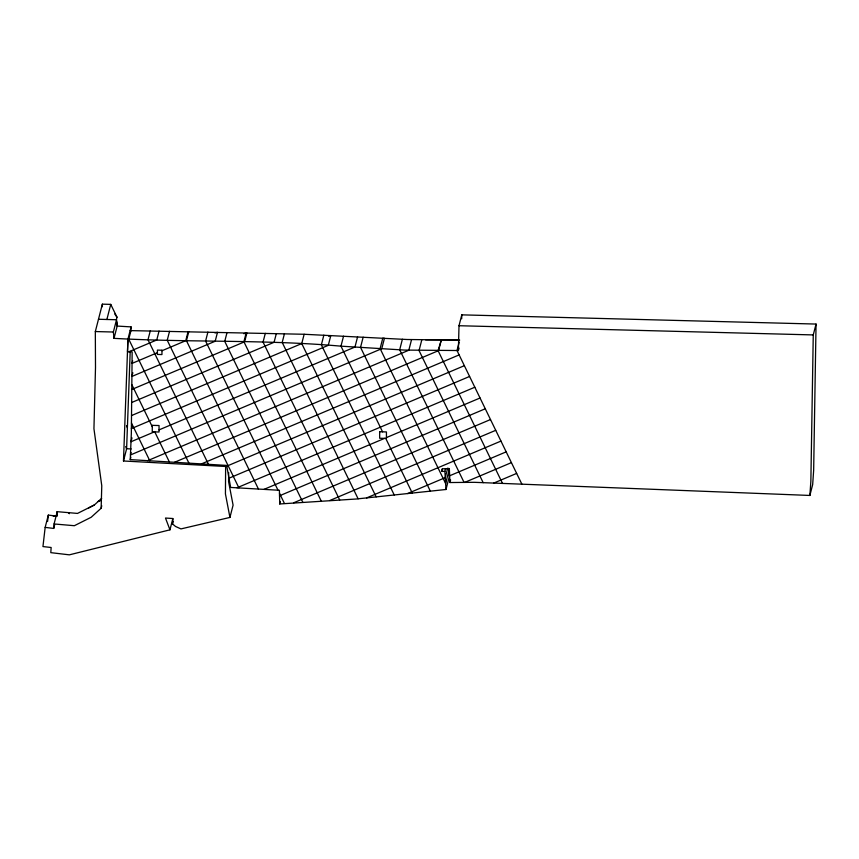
<?xml version="1.0" encoding="UTF-8"?>
<svg xmlns="http://www.w3.org/2000/svg" width="859" height="859" viewBox="0 0 859 859"><rect width="100%" height="100%" fill="white"/><g stroke="black" fill="none" stroke-linecap="round" stroke-linejoin="round"><path stroke-width="1.29" d="M228.655 472.471L228.58 481.609L233.09 505.156L229.933 517.429L180.959 528.908L175.504 526.449L172.476 523.872L172.96 518.525L165.486 518.041L169.953 529.831L69.354 554.839L50.799 552.648L51.143 547.494L42.95 546.571L45.162 527.383L48.319 515.099L56.855 516.141L57.285 511.674M98.484 319.269L116.523 319.741L113.367 332.014L114.011 338.349C189.571 342.612 265.41 339.412 340.84 346.156L404.46 350.075L458.373 350.526L459.007 325.722L461.798 314.856L816.05 324.058L813.258 334.924L810.864 481.19L809.876 495.45L474.404 482.318L449.944 482.533L449.343 468.713L442.288 468.789L441.762 471.43L444.876 471.366L445.499 468.917M816.05 324.058L813.656 470.324L812.668 484.583L809.876 495.45M461.691 318.775L461.798 314.856M45.162 527.383L53.709 528.425L54.074 523.958L74.357 525.708L91.194 517.247L101.147 508.227L101.77 485.764L93.942 428.727L95.499 367.545L95.328 331.553L102.361 304.161L110.757 304.376L116.985 317.207L116.33 319.72M114.011 338.349L117.168 326.066L131.094 326.892L127.937 339.176L127.497 351.718L132.157 351.857L131.341 433.269L130.257 459.619L226.658 465.417L230.642 487.44L279.4 490.285L279.733 503.965L356.26 499.004L445.993 489.49L449.128 477.271L448.785 468.327M229.933 517.429L225.434 493.893L225.638 466.48L123.481 460.993L127.937 339.176M130.203 351.385L126.606 448.935L125.661 446.551M130.944 330.908L131.094 326.892M101.663 498.338L94.35 504.974L77.514 513.424L57.231 511.674L56.855 516.141L53.161 516.012M47.578 521.499L48.319 515.099M54.074 523.958L57.231 511.674M106.87 319.494L110.757 304.376M53.709 528.425L54.654 524.742M459.683 340.1L407.177 339.509L304.15 334.269L130.955 330.629L128.753 339.198L188.926 463.151M132.694 360.866L132.039 363.411L157.401 352.684M132.855 372.774L131.91 376.446L215.201 341.227L217.488 332.293L214.975 332.959M101.147 508.227L101.77 505.779M150.271 330.887L147.995 339.724L208.479 464.322M132.007 426.204L131.395 428.598L328.299 345.329L330.812 335.536L328.643 336.223M123.481 460.993L126.638 448.709L131.202 448.956M159.055 331.069L156.767 339.971L128.882 351.761M131.985 437.886L130.998 441.751L154.341 431.884M131.094 452.457L130.45 454.969L381.772 348.679L384.435 338.306L382.77 338.221L380.118 348.582L445.628 483.542L448.892 470.85M130.257 459.619L130.89 457.138M169.545 331.284L167.237 340.25L238.92 487.923M188.067 331.681L185.759 340.69L161.964 350.751M188.755 331.692L186.446 340.701L258.452 489.061M207.899 332.089L205.591 341.055L277.994 490.199M169.953 529.831L172.799 518.782M172.476 523.872L173.11 521.413M227.034 332.497L224.747 341.399L302.787 502.161M246.168 332.905L243.902 341.742L321.212 501.012M246.909 332.927L244.643 341.753L131.781 389.481M265.302 333.346L263.058 342.086L339.681 499.959M276.319 333.614L274.085 342.29L131.652 402.527M284.415 333.84L282.203 342.43L358.117 498.811M376.167 496.889L301.745 343.568L304.15 334.269M279.733 503.965L280.356 501.538M323.843 335.182L321.363 344.867L394.227 494.977M343.536 336.202L340.969 346.166L382.556 431.83M357.569 336.911L354.971 347.025L159.033 429.897M363.153 337.2L360.544 347.369L430.338 491.155M402.388 339.262L399.682 349.785L464.064 482.414M411.536 339.649L408.82 350.225L147.673 460.671M421.769 339.971L419.052 350.569L483.166 482.661M459.178 342.086L457.009 350.536L521.875 484.175M458.373 350.526L458.996 348.12M441.762 471.43L442.385 468.993M447.7 468.112L445.263 477.625L407.585 493.56M449.944 482.533L450.599 479.988M88.713 507.959L94.35 504.974M100.482 500.325L98.151 501.516L100.428 500.561M131.524 415.563L301.745 343.568M174.549 462.282L438.573 350.622L441.279 340.089L438.069 350.622L502.526 483.424M201.425 463.903L459.125 354.907M226.797 466.158L464.354 365.687M228.977 478.216L469.583 376.457M236.998 487.805L474.812 387.226M263.971 489.383L384.596 438.369M386.421 437.596L480.041 397.996M279.529 495.783L485.271 408.777M293.703 502.773L490.5 419.546M329.727 500.529L495.729 430.316M366.61 497.909L500.958 441.086M449.654 475.768L506.187 451.855M464.665 482.404L511.416 462.636M493.775 483.08L516.646 473.406M243.816 333.721L246.361 332.927M130.128 330.672L130.955 330.629M425.613 339.831L458.534 339.681M813.258 334.924L459.007 325.722M95.328 331.553L113.367 332.014M69.418 513.414L68.849 512.673L69.343 513.703M114.773 314.029L116.985 317.207M385.745 438.401L412.277 493.066M279.476 493.238L284.404 503.395M131.835 384.649L152.268 426.751M154.77 431.894L169.363 461.97M131.448 422.961L149.81 460.789M126.509 425.624L127.4 427.889M116.717 321.685L117.168 326.066L116.523 319.741M444.876 471.366L445.993 489.49M102.361 304.161L102.382 306.717M152.279 425.345L152.258 431.819L159.022 432.013L159.044 425.527L152.279 425.345M379.678 431.755L379.667 438.24L386.421 438.412L386.443 431.937L379.678 431.755M161.975 350.236L161.943 354.574L157.38 354.423L157.422 350.096L161.975 350.236"/></g></svg>
